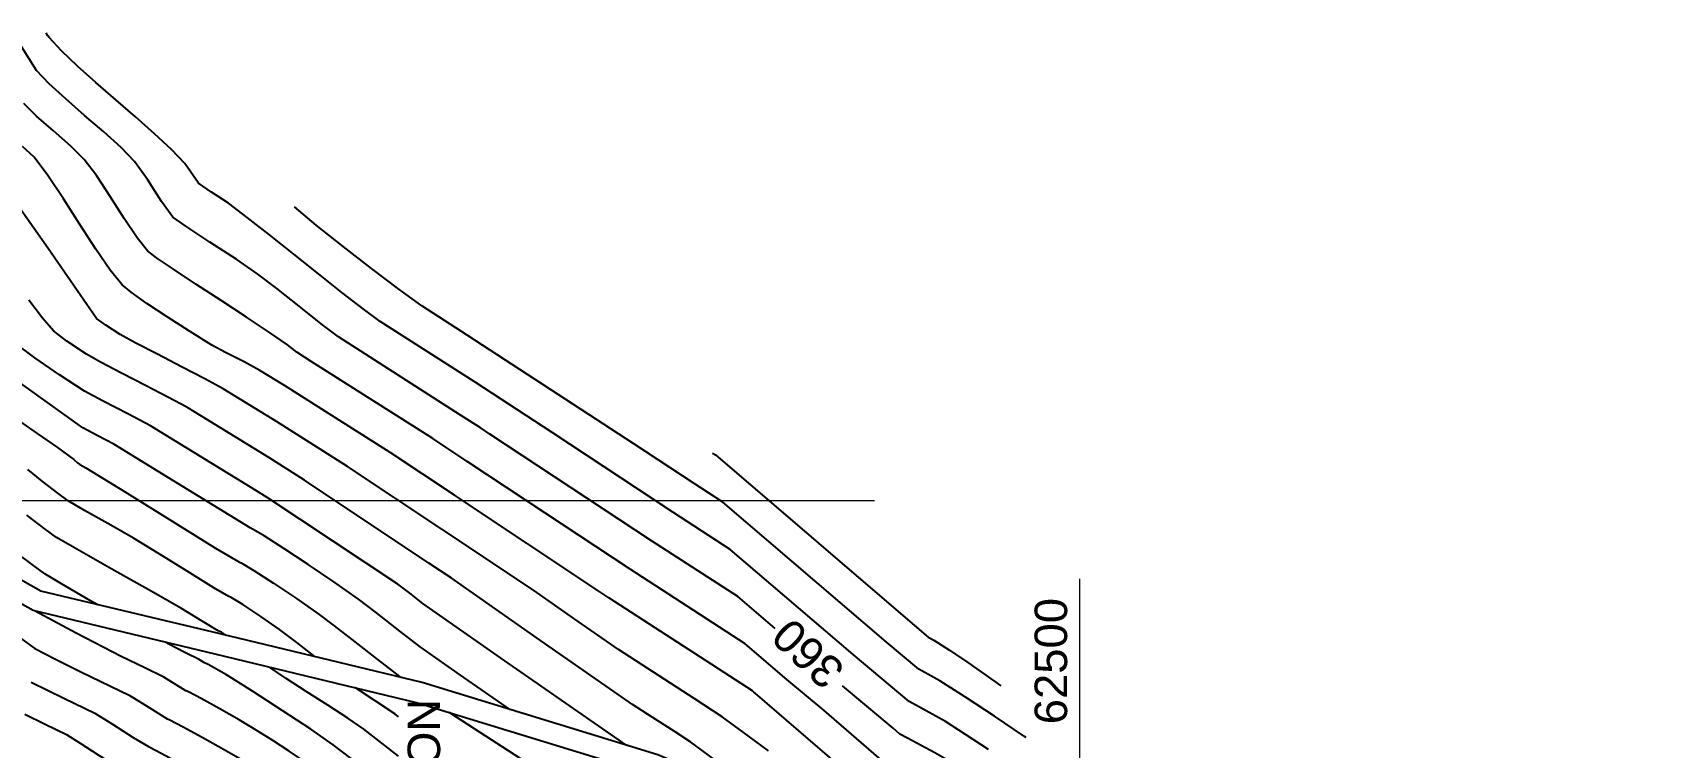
# Model space of a CAD drawing. Extents: x 62300 to 62842, y 108162 to 108784.
# Drawn here: x 62459.8 to 62522.9, y 108690.5 to 108718 of the extents above; entities that cross this region are included whole.
import ezdxf
from ezdxf.enums import TextEntityAlignment as Align

# ---------------------------------------------------------------- set-up
doc = ezdxf.new("R2010")
doc.units = 0
doc.header["$LTSCALE"] = 1.000002
doc.header["$MEASUREMENT"] = 0
for name, color, linetype in [('coordinate', 2, 'Continuous'), ('curve livello 1m', 2, 'Continuous'), ('curve livello 5m', 7, 'Continuous'), ('Strade', 7, 'Continuous')]:
    doc.layers.add(name, color=color, linetype=linetype)
doc.styles.add('ARIAL', font='arial.ttf')

msp = doc.modelspace()

# ---------------------------------------------------------------- linework, layer by layer
at = {"layer": 'coordinate', "linetype": 'Continuous', "lineweight": 0}
for p, q in [((62300, 108700), (62492.122, 108700)), ((62500, 108696.995), (62500, 108403.974))]:
    msp.add_line(p, q, dxfattribs=at)
at = {"layer": 'curve livello 1m', "flags": 128}
for points in [[(62496.499, 108690.44), (62495.625, 108691.017), (62494.848, 108691.511), (62494.848, 108691.511), (62494.106, 108691.918), (62493.456, 108692.28), (62493.456, 108692.28), (62491.297, 108694.086), (62486.58, 108698.127), (62484.368, 108699.56), (62479.725, 108702.621), (62476.766, 108704.549), (62473.116, 108706.889), (62472.46, 108707.374), (62471.651, 108708.003), (62470.744, 108708.722), (62469.797, 108709.477), (62468.866, 108710.216), (62468.01, 108710.884), (62467.284, 108711.428), (62466.632, 108711.863), (62466.132, 108712.202), (62465.612, 108712.955), (62465.094, 108713.5), (62464.448, 108714.105), (62463.72, 108714.75), (62462.954, 108715.411), (62462.193, 108716.068), (62461.483, 108716.699), (62460.867, 108717.283), (62460.389, 108717.798), (62460.345, 108717.868), (62460.275, 108717.979)], [(62492.768, 108689.701), (62490.182, 108691.929), (62488.754, 108693.123), (62487.148, 108694.5), (62482.726, 108697.364), (62479.447, 108699.526), (62476.468, 108701.506), (62475.149, 108702.383), (62470.469, 108705.349), (62469.918, 108705.703), (62469.554, 108705.986), (62468.862, 108706.467), (62467.977, 108707.055), (62467.001, 108707.695), (62466.032, 108708.326), (62465.172, 108708.893), (62464.519, 108709.337), (62464.176, 108709.601), (62463.773, 108710.104), (62463.278, 108710.846), (62462.742, 108711.689), (62462.215, 108712.492), (62461.746, 108713.116), (62461.229, 108713.627), (62460.565, 108714.208), (62459.911, 108714.78), (62459.425, 108715.268)], [(62492.441, 108688.372), (62487.529, 108692.604), (62487.483, 108692.642), (62487.432, 108692.686), (62481.904, 108696.266), (62481.563, 108696.491), (62475.977, 108700.205), (62473.504, 108701.85), (62469.441, 108704.425), (62468.49, 108705.008), (62467.887, 108705.33), (62467.177, 108705.696), (62466.65, 108705.98), (62465.786, 108706.511), (62464.926, 108707.064), (62464.153, 108707.584), (62463.549, 108708.014), (62463.197, 108708.301), (62462.74, 108708.856), (62462.187, 108709.665), (62461.577, 108710.617), (62460.951, 108711.598), (62460.35, 108712.495), (62459.814, 108713.197), (62459.371, 108713.606)], [(62488.043, 108690.391), (62487.077, 108691.108), (62486.271, 108691.688), (62486.271, 108691.688), (62485.188, 108692.4), (62483.623, 108693.405), (62482.285, 108694.277), (62482.285, 108694.277), (62480.564, 108695.472), (62479.011, 108696.56), (62475.486, 108698.903), (62471.858, 108701.317), (62469.137, 108703.041), (62467.089, 108704.297), (62466.373, 108704.687), (62465.483, 108705.149), (62464.555, 108705.626), (62463.724, 108706.059), (62463.126, 108706.391), (62463.126, 108706.391), (62462.567, 108706.746), (62462.219, 108707), (62462.219, 108707), (62460.356, 108709.696), (62458.452, 108712.378)], [(62497.953, 108690.893), (62497.883, 108690.942), (62496.734, 108691.717), (62495.621, 108692.446), (62494.628, 108693.074), (62494.628, 108693.074), (62493.821, 108693.52), (62492.568, 108694.568), (62486.296, 108699.941), (62485.19, 108700.658), (62482.867, 108702.189), (62476.459, 108706.364), (62474.715, 108707.482), (62473.833, 108708.125), (62472.786, 108708.918), (62471.691, 108709.771), (62470.664, 108710.591), (62469.824, 108711.288)], [(62485.99, 108690.038), (62485.061, 108690.717), (62484.453, 108691.117), (62483.575, 108691.681), (62482.824, 108692.171), (62482.824, 108692.171), (62479.155, 108694.718), (62475.846, 108697.037), (62474.995, 108697.602), (62470.212, 108700.784), (62468.833, 108701.658), (62465.689, 108703.587), (62464.98, 108703.971), (62464.093, 108704.431), (62463.173, 108704.903), (62462.369, 108705.323), (62461.826, 108705.627), (62461.826, 108705.627), (62461.075, 108706.128), (62460.561, 108706.529), (62460.561, 108706.529), (62460.142, 108707.009), (62459.608, 108707.705)], [(62478.134, 108691.962), (62476.337, 108693.209), (62474.657, 108694.387), (62473.878, 108694.983), (62472.974, 108695.689), (62472.286, 108696.21), (62472.286, 108696.21), (62471.336, 108696.876), (62470.348, 108697.548), (62469.422, 108698.159), (62468.657, 108698.645), (62468.152, 108698.94), (62468.152, 108698.94), (62468.12, 108698.953), (62464.943, 108700.905), (62462.887, 108702.166), (62462.246, 108702.502), (62461.686, 108702.8), (62461.686, 108702.8), (62458.193, 108705.293)], [(62459.086, 108703.173), (62459.94, 108702.584), (62460.714, 108702.039), (62461.342, 108701.578), (62461.49, 108701.456), (62461.579, 108701.388), (62461.803, 108701.26), (62463.285, 108700.356), (62465.128, 108699.209), (62466.785, 108698.18), (62467.709, 108697.633), (62467.773, 108697.607), (62468.262, 108697.316), (62469.019, 108696.828), (62469.901, 108696.235), (62470.769, 108695.629), (62471.354, 108695.191), (62472.143, 108694.58), (62473.016, 108693.897), (62473.858, 108693.244), (62473.91, 108693.204)], [(62485.897, 108701.83), (62486.009, 108701.757), (62486.011, 108701.756), (62486.012, 108701.755), (62493.839, 108695.049), (62494.186, 108694.759), (62494.409, 108694.636), (62495.002, 108694.256), (62495.707, 108693.783), (62496.405, 108693.298), (62496.975, 108692.884)], [(62470.619, 108693.997), (62469.921, 108694.544), (62469.251, 108695.048), (62469.251, 108695.048), (62468.528, 108695.55), (62467.84, 108696.004), (62467.394, 108696.274), (62467.394, 108696.274), (62467.297, 108696.312), (62466.726, 108696.652), (62465.7, 108697.288), (62464.559, 108697.998), (62463.642, 108698.558), (62463.642, 108698.558), (62462.768, 108699.057), (62461.75, 108699.628), (62461.129, 108699.988), (62461.129, 108699.988), (62460.725, 108700.286), (62460.13, 108700.747), (62460.13, 108700.747), (62459.58, 108701.2)], [(62467.196, 108694.822), (62467.015, 108694.941), (62466.886, 108694.992), (62466.272, 108695.367), (62465.48, 108695.856), (62465.48, 108695.856), (62464.294, 108696.536), (62462.808, 108697.371), (62461.458, 108698.131), (62460.679, 108698.589), (62460.679, 108698.589), (62460.24, 108698.907), (62459.533, 108699.444)], [(62473.83, 108687.237), (62473.108, 108687.708), (62472.43, 108688.221), (62471.621, 108688.864), (62470.812, 108689.507), (62470.129, 108690.025), (62470.129, 108690.025), (62469.624, 108690.37), (62468.99, 108690.786), (62468.416, 108691.147), (62468.416, 108691.147), (62467.698, 108691.574), (62466.932, 108692.013), (62466.244, 108692.395), (62465.757, 108692.648), (62465.757, 108692.648), (62465.647, 108692.692), (62464.802, 108693.214), (62464.067, 108693.574), (62463.158, 108694.016), (62463.158, 108694.016), (62461.427, 108694.911), (62459.829, 108695.761)], [(62458.84, 108695.03), (62459.841, 108694.322), (62460.634, 108693.907), (62461.615, 108693.426), (62462.757, 108692.876), (62463.474, 108692.52), (62464.239, 108692.045), (62464.932, 108691.619), (62465.012, 108691.587), (62465.551, 108691.311), (62466.276, 108690.916), (62467.098, 108690.452), (62467.929, 108689.969), (62468.681, 108689.517), (62469.213, 108689.16), (62469.913, 108688.636), (62470.781, 108687.965), (62471.667, 108687.263), (62472.42, 108686.648), (62472.924, 108686.2), (62473.83, 108685.567)], [(62473.83, 108690.179), (62473.183, 108690.682), (62472.496, 108691.217), (62472.496, 108691.217), (62471.875, 108691.638), (62471.103, 108692.137), (62470.279, 108692.663), (62469.5, 108693.166), (62468.864, 108693.597), (62468.864, 108693.597), (62468.864, 108693.597)], [(62459.699, 108693.019), (62460.961, 108692.406), (62462.146, 108691.827), (62462.832, 108691.409), (62463.622, 108690.902), (62464.218, 108690.546), (62464.268, 108690.526), (62464.896, 108690.196), (62465.743, 108689.718), (62466.556, 108689.235), (62467.324, 108688.743), (62468.222, 108688.14), (62468.982, 108687.609), (62469.665, 108687.095), (62470.494, 108686.445), (62471.22, 108685.856), (62471.839, 108685.309), (62472.552, 108684.661), (62473.065, 108684.215), (62473.83, 108683.68)], [(62473.83, 108691.696), (62473.679, 108691.813), (62472.931, 108692.303), (62472.174, 108692.8)], [(62459.463, 108691.789), (62460.247, 108691.407), (62461.067, 108691.009), (62461.59, 108690.674), (62462.282, 108690.228), (62463.077, 108689.731), (62463.503, 108689.473), (62463.523, 108689.465), (62463.936, 108689.243), (62464.431, 108688.953), (62465.415, 108688.326), (62466.599, 108687.545), (62467.778, 108686.743), (62468.751, 108686.058), (62469.372, 108685.585), (62470.021, 108685.064), (62470.614, 108684.547), (62471.339, 108683.893), (62472.085, 108683.214), (62472.744, 108682.622), (62473.206, 108682.23), (62473.83, 108681.794)], [(62475.77, 108691.871), (62475.823, 108691.834), (62481.864, 108687.921)]]:
    msp.add_lwpolyline(points, dxfattribs=at)
at = {"layer": 'curve livello 5m', "flags": 128}
for points in [[(62488.299, 108695.084), (62486.864, 108696.314), (62483.547, 108698.462), (62477.33, 108702.561), (62476.959, 108702.807), (62476.795, 108702.916), (62476.213, 108703.285), (62471.517, 108706.296), (62470.852, 108706.798), (62470.006, 108707.469), (62469.141, 108708.156), (62468.419, 108708.707), (62467.603, 108709.263), (62466.57, 108709.939), (62465.645, 108710.548), (62465.154, 108710.902), (62464.713, 108711.496), (62464.175, 108712.339), (62463.679, 108713.035), (62463.158, 108713.571), (62462.493, 108714.174), (62461.759, 108714.809), (62461.033, 108715.439), (62460.391, 108716.026), (62459.907, 108716.533), (62458.993, 108717.98)], [(62482.605, 108690.59), (62477.746, 108693.964), (62474.765, 108696.052), (62474.264, 108696.439), (62473.804, 108696.792), (62468.769, 108700.116), (62468.566, 108700.251), (62468.529, 108700.275), (62464.288, 108702.876), (62463.443, 108703.326), (62462.45, 108703.837), (62461.756, 108704.213), (62460.798, 108704.831), (62459.84, 108705.493), (62459.033, 108706.091)], [(62462.264, 108696.001), (62461.99, 108696.155), (62460.875, 108696.798), (62460.229, 108697.189), (62459.792, 108697.502), (62459.088, 108698.03)], [(62473.83, 108688.706), (62473.488, 108688.929), (62472.802, 108689.454), (62472.002, 108690.092), (62471.312, 108690.621), (62470.455, 108691.213), (62469.358, 108691.941), (62468.216, 108692.68), (62467.218, 108693.304), (62466.501, 108693.709), (62466.361, 108693.765), (62466.131, 108693.907), (62465.682, 108694.126), (62465.21, 108694.37), (62464.854, 108694.56)], [(62502.222, 108684.188), (62499.875, 108686.092), (62499.103, 108686.717), (62498.544, 108687.21), (62497.86, 108687.828), (62497.225, 108688.401), (62496.813, 108688.756), (62496.813, 108688.756), (62496.318, 108689.117), (62495.672, 108689.559), (62495.067, 108689.948), (62495.067, 108689.948), (62494.435, 108690.305), (62493.39, 108690.875), (62493.39, 108690.875), (62493.095, 108691.03), (62492.835, 108691.255), (62490.891, 108692.881)]]:
    msp.add_lwpolyline(points, dxfattribs=at)
at = {"layer": 'Strade', "linetype": 'Continuous', "flags": 128}
for points in [[(62522.9, 108661.238), (62520.848, 108662.261), (62519.403, 108665.193), (62518.818, 108666.699), (62515.27, 108670.151), (62511.874, 108673.133), (62505.133, 108678.494), (62500.378, 108681.944), (62492.196, 108686.644), (62483.788, 108690.227), (62474.728, 108693.007), (62466.963, 108694.878), (62460.07, 108696.526), (62455.747, 108698.968)], [(62522.9, 108660.411), (62522.644, 108660.472), (62520.25, 108661.665), (62518.67, 108664.871), (62518.135, 108666.247), (62514.727, 108669.563), (62511.361, 108672.519), (62504.649, 108677.857), (62499.943, 108681.272), (62491.839, 108685.927), (62483.513, 108689.475), (62474.517, 108692.235), (62466.776, 108694.1), (62459.774, 108695.774), (62455.365, 108698.265)]]:
    msp.add_lwpolyline(points, dxfattribs=at)

# ---------------------------------------------------------------- texts
at = {"layer": 'coordinate', "color": 1, "style": 'ARIAL'}
for s, rotation, p in [('62500', 90, (62499.527, 108696.26)), ('360', 136.70986, (62488.931, 108695.57)), ('OUVRAGE EN BETON ', 90, (62475.425, 108692.869))]:
    msp.add_text(s, height=1.25, rotation=rotation, dxfattribs=at).set_placement(p, align=Align.RIGHT)

doc.saveas('drawing.dxf')
